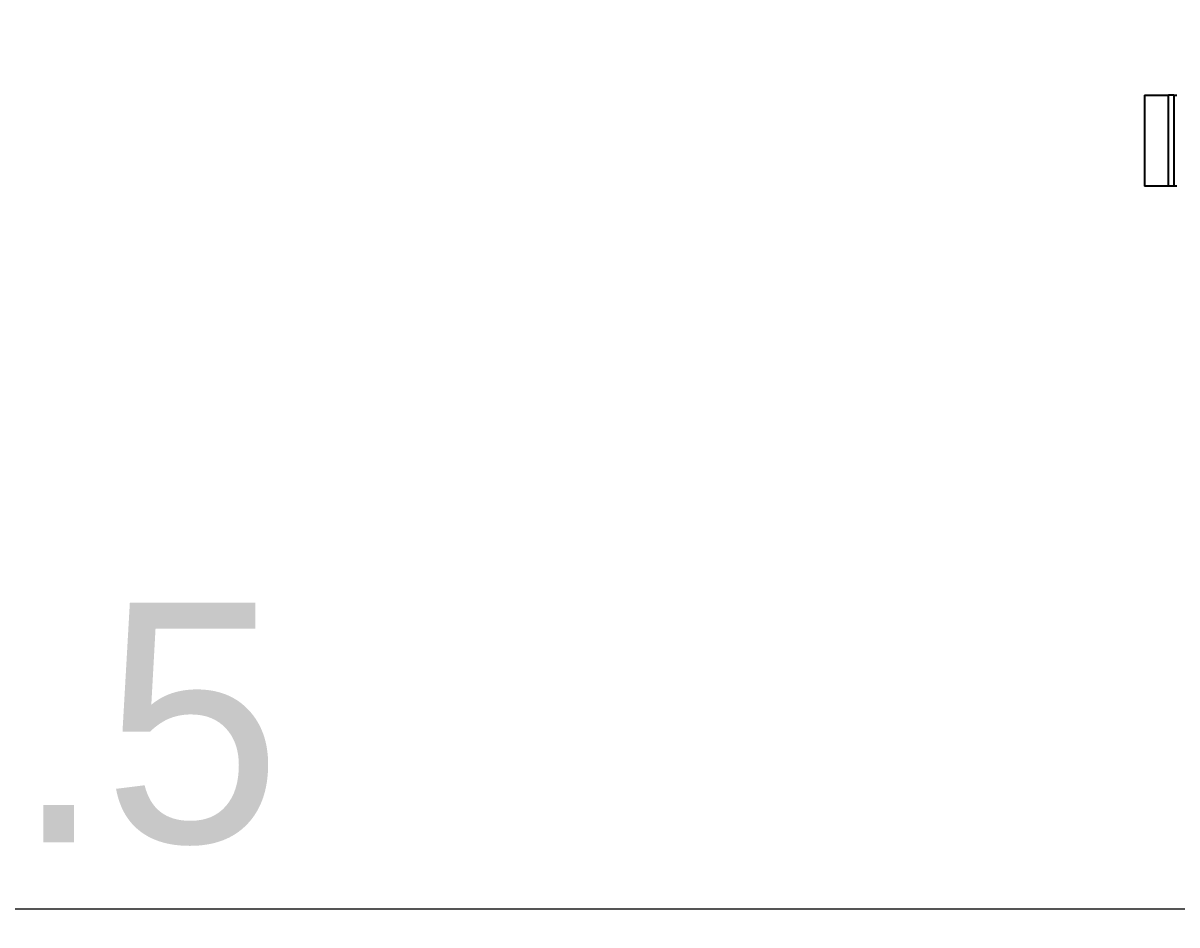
# Model space of a CAD drawing. Extents: x 828 to 1855, y 0 to 752.
# Drawn here: x 1413.09 to 1461.21, y 223.15 to 260.75 of the extents above; entities that cross this region are included whole.
import ezdxf

# ---------------------------------------------------------------- set-up
doc = ezdxf.new("R2010")
doc.units = 0
doc.header["$LTSCALE"] = 10
doc.header["$MEASUREMENT"] = 0
doc.header["$PDMODE"] = 3
doc.header["$PDSIZE"] = -10
doc.layers.get('0').update_dxf_attribs({"linetype": 'CONTINUOUS'})
doc.layers.get('DEFPOINTS').update_dxf_attribs({"linetype": 'CONTINUOUS'})
doc.layers.add('1', color=7, linetype='CONTINUOUS')
doc.styles.add('Daelim Dimension', font='')
doc.styles.get('Daelim Dimension').set_extended_font_data('나눔고딕')
doc.dimstyles.new('DEFAULT', dxfattribs={"dimscale": 2, "dimtxt": 2, "dimasz": 2, "dimexe": 0, "dimexo": 2, "dimgap": 1, "dimtad": 1, "dimdec": 0, "dimzin": 9, "dimdsep": 46, "dimtxsty": 'Daelim Dimension', "dimcen": 0.5, "dimclrd": 5, "dimclre": 5, "dimclrt": 256, "dimadec": 1, "dimazin": 0, "dimtfac": 1, "dimtdec": 0, "dimtix": 1, "dimtmove": 0, "dimatfit": 3, "dimfxl": 1, "dimtolj": 1, "dimtzin": 1, "dimlwd": 9, "dimlwe": 9, "dimarcsym": 0})

# ---------------------------------------------------------------- blocks, each defined once
blk = doc.blocks.new('*D15')
at = {"color": 5, "lineweight": 9, "ltscale": 0.5, "transparency": 16777216}
for p, q in [((1327.407, 501.115), (1327.407, 223.815)), ((1486.879, 270.25), (1486.879, 223.815)), ((1331.407, 223.815), (1482.879, 223.815))]:
    blk.add_line(p, q, dxfattribs=at)
at = {"color": 5, "ltscale": 0.5, "transparency": 16777216}
for points in [[(1331.407, 224.481), (1331.407, 223.148), (1327.407, 223.815)], [(1482.879, 224.481), (1482.879, 223.148), (1486.879, 223.815)]]:
    blk.add_solid(points, dxfattribs=at)
at = {"layer": 'DEFPOINTS', "color": 0, "ltscale": 0.5, "transparency": 16777216}
for p in [(1327.407, 505.115), (1486.879, 274.25), (1486.879, 223.815)]:
    blk.add_point(p, dxfattribs=at)
at = {"color": 7, "lineweight": -3, "ltscale": 0.5, "transparency": 16777216, "insert": (1407.143, 231.516), "char_height": 10, "attachment_point": 5, "style": 'Daelim Dimension'}
blk.add_mtext('\\A1;159.5', dxfattribs=at)

msp = doc.modelspace()

# ---------------------------------------------------------------- linework, layer by layer
at = {"layer": '1', "color": 7, "linetype": 'Continuous', "lineweight": -3}
for p, q in [((1459.862, 257.75), (1460.862, 257.75)), ((1459.862, 257.75), (1459.862, 253.95)), ((1461.079, 257.75), (1460.862, 257.75)), ((1460.862, 253.95), (1460.862, 257.75)), ((1461.079, 257.75), (1461.211, 257.75)), ((1461.079, 257.75), (1461.079, 253.95)), ((1460.862, 253.95), (1459.862, 253.95)), ((1461.079, 253.95), (1460.862, 253.95)), ((1461.211, 253.95), (1461.079, 253.95))]:
    msp.add_line(p, q, dxfattribs=at)

# ---------------------------------------------------------------- dimensions: what is measured, and where the dimension line sits
at = {"color": 5, "lineweight": -3, "ltscale": 0.5}
dim = msp.add_linear_dim(base=(1486.879, 223.815), p1=(1327.407, 505.115), p2=(1486.879, 274.25), text='<>.5', dimstyle='DEFAULT', override={"dimtxt": 5, "dimclrt": 7}, dxfattribs=at)
dim.commit()
dim.dimension.update_dxf_attribs({"geometry": '*D15', "text_midpoint": (1407.143, 231.516)})

doc.saveas('drawing.dxf')
